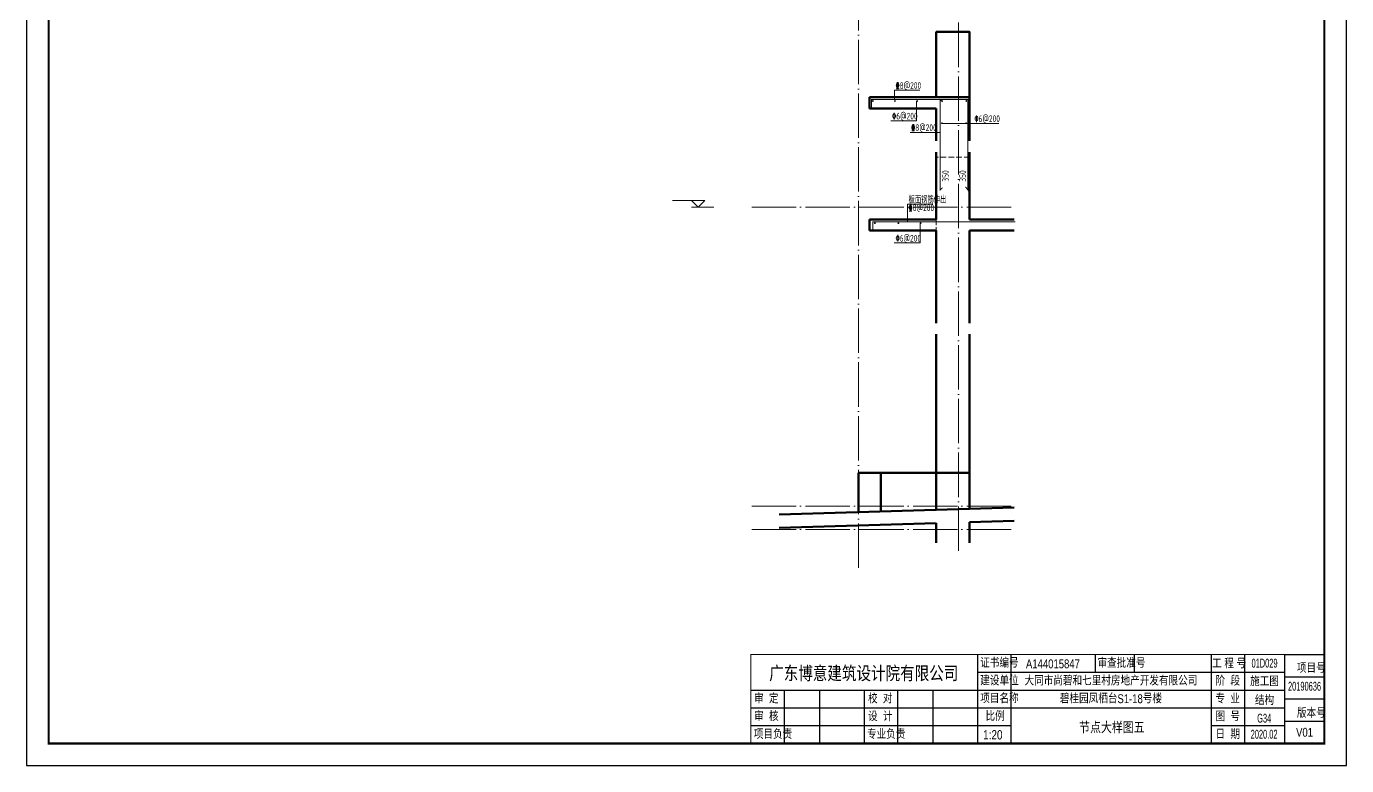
# Model space of a CAD drawing. Extents: x 5874492 to 7194610, y -939842 to -279257.
# Drawn here: x 6055361 to 6067241, y -823398 to -816743 of the extents above; entities that cross this region are included whole.
import ezdxf
from ezdxf.enums import TextEntityAlignment as Align

# ---------------------------------------------------------------- set-up
doc = ezdxf.new("R2010")
doc.units = 0
doc.header["$LTSCALE"] = 1000
doc.linetypes.add('DASH', pattern=[0.35, 0.25, -0.1])
doc.linetypes.add('DOTE', pattern=[2.42, 2, -0.2, 0.02, -0.2])
for name, color, linetype, lineweight in [('A-大样-砌体墙线', 120, 'Continuous', 50), ('A-大样-结构墙线', 140, 'Continuous', 50), ('A-标注-标高标注', 3, 'Continuous', 15), ('A-轴线-塔楼', 1, 'DOTE', 9), ('A-轴线-隔墙', 41, 'DOTE', 9), ('S-墙柱-REIN', 1, 'Continuous', 20), ('S-大样-虚线', 4, 'DASH', 20), ('S-通用-TEXT', 7, 'Continuous', 20)]:
    doc.layers.add(name, color=color, linetype=linetype, lineweight=lineweight)
doc.layers.add('Y-云图图框', color=7, linetype='Continuous')
doc.styles.add('_YT_Name', font='', dxfattribs={"width": 0.8})
doc.styles.add('_YT_Sign_Text', font='ros.shx', dxfattribs={"width": 0.8, "bigfont": 'hztxt.shx'})
doc.styles.get("Standard").update_dxf_attribs({"font": 'gbenor.shx', "bigfont": 'gbcbig.shx'})
doc.styles.add('TSSD_Rein', font='tssdeng.shx', dxfattribs={"width": 0.7, "bigfont": 'hztxt.shx'})
doc.styles.get('_YT_Name').set_extended_font_data('SimHei')

# ---------------------------------------------------------------- blocks, each defined once
blk = doc.blocks.new('ECMCTK_A1_竖_单行图名--0')
for p, q in [((427.98, 50), (427.98, 26)), ((428, 50), (428, 10)), ((442.98, 50), (442.98, 10)), ((480.8, 50), (480.8, 42)), ((498.48, 50), (498.48, 42)), ((533, 50), (533, 10)), ((548, 50), (548, 10)), ((566, 50.01), (584, 50)), ((566, 50.01), (566, 10)), ((428, 42), (566, 42)), ((566, 40.01), (584, 40.01)), ((326, 34), (566, 34)), ((341, 34), (341, 10)), ((357, 10), (357, 34)), ((377, 34), (377, 10)), ((392, 34), (392, 10)), ((408, 10), (408, 34)), ((566, 30.01), (584, 30)), ((326, 26), (566, 26)), ((326, 18), (442.96, 18)), ((533, 18), (566, 18)), ((566, 20), (584, 20))]:
    blk.add_line(p, q)
at = {"color": 4}
blk.add_lwpolyline([(0, 0), (594, 0), (594, 841), (0, 841)], close=True, dxfattribs=at)
for points, const_width in [([(10, 10), (584, 10), (584, 816), (10, 816)], 1), ([(326, 10), (584, 10), (584, 50), (326, 50)], 0.45)]:
    blk.add_lwpolyline(points, close=True, dxfattribs=dict(const_width=const_width))
at = {"const_width": 0.45}
for points in [[(326, 10), (326, 50.01), (566, 50.01)], [(566, 50.01), (566, 10)]]:
    blk.add_lwpolyline(points, dxfattribs=at)
at = {"style": '_YT_Sign_Text', "width": 0.8}
for s, p in [('证书编号', (429.15, 44.14)), ('审查批准号', (481.91, 44.06)), ('工 程 号', (533.47, 43.85)), ('项目号', (571.65, 41.8)), ('建设单位', (429.15, 36.14)), ('阶  段', (535.01, 36.05)), ('审  定', (327.41, 28.05)), ('校  对', (378.66, 28.05)), ('项目名称', (429.15, 28.14)), ('专  业', (535.01, 28.05)), ('审  核', (327.41, 20.05)), ('设  计', (378.66, 20.05)), ('比例', (431.54, 20.16)), ('图  号', (535.01, 20.05)), ('版本号', (571.65, 21.55)), ('项目负责', (327.27, 12.05)), ('专业负责', (378.21, 12.05)), ('日  期', (535.01, 12.05))]:
    blk.add_text(s, height=4, dxfattribs=at).set_placement(p)
at = {"color": 80, "flags": 3}
for tag, height, p in [('YTHQINS', 3, (593.31, 817.5)), ('ECMCKEY', 3, (440.09, 590.57)), ('YTTQINS', 3.75, (595.35, 11.88)), ('YTFRAME', 3, (375.97, 4.92)), ('YTBARCODE_T1', 3, (493.74, 4.57))]:
    blk.add_attdef(tag, text='', height=height, dxfattribs=at).set_placement(p, align=Align.MIDDLE_CENTER)
for tag, height, style, width, p in [('证书编号', 4, '_YT_Sign_Text', 0.8, (461.87, 43.81)), ('审查批准号', 4, '_YT_Sign_Text', 0.8, (514.06, 43.81)), ('工程号', 4, '_YT_Sign_Text', 0.5, (557.08, 44.12)), ('设计单位', 6, '_YT_Name', 0.8, (376.75, 38.6)), ('建设单位', 4, '_YT_Sign_Text', 0.8, (487.96, 36.11)), ('阶段', 4, '_YT_Sign_Text', 0.8, (557.08, 35.81)), ('项目号', 4, '_YT_Sign_Text', 0.5, (575.08, 33.72)), ('项目名称', 4, '_YT_Sign_Text', 0.8, (487.96, 28.11)), ('专业', 4, '_YT_Sign_Text', 0.8, (557.08, 27.31)), ('图纸编号', 4, '_YT_Sign_Text', 0.5, (556.93, 19.36)), ('图纸名称', 4.5, '_YT_Name', 0.8, (488.39, 15.06)), ('出图比例', 4.2, '_YT_Sign_Text', 0.8, (434.82, 11.78)), ('日期', 4, '_YT_Sign_Text', 0.5, (556.88, 12.13)), ('版本号', 4, '_YT_Sign_Text', 0.8, (575.08, 13))]:
    blk.add_attdef(tag, text='', height=height, dxfattribs=dict(style=style, width=width)).set_placement(p, align=Align.CENTER)
at = {"style": '_YT_Sign_Text', "width": 0.8, "flags": 3}
for tag, p, height in [('[审定人]', (343.95, 27.81), 4.1), ('{审定人}', (358.87, 26.45), 6.24), ('[校对人]', (395.23, 27.82), 4.1), ('{校对人}', (411.35, 26.53), 6.24), ('[审核人]', (344.01, 19.76), 4.1), ('{审核人}', (359.98, 18.44), 6.24), ('[设计人]', (395.47, 20.21), 4.1), ('{设计人}', (411.48, 18.54), 6.24), ('[项目负责人]', (343.78, 12.01), 4.1), ('{项目负责人}', (361.28, 10.72), 6.24), ('[专业负责人]', (395.74, 11.77), 4.1), ('{专业负责人}', (411.58, 10.36), 6.24)]:
    blk.add_attdef(tag, p, '', height=height, dxfattribs=at)
at = {"color": 80, "flags": 3}
for tag, p in [('YTBZSIT', (10, 10)), ('EXT_TK_LEFT', (10, 10)), ('YTQRCODE', (304.56, 12.07))]:
    blk.add_attdef(tag, p, '', height=3, dxfattribs=at)

msp = doc.modelspace()

# ---------------------------------------------------------------- linework, layer by layer
at = {"layer": 'A-大样-砌体墙线', "ltscale": 0.5}
for p, q in [((6063849.1, -820761.5), (6063849.1, -819515.2)), ((6063549.2, -820761.5), (6063549.2, -819881.5))]:
    msp.add_line(p, q, dxfattribs=at)
msp.add_lwpolyline([(6063849.1, -817381.5), (6063549.1, -817381.5), (6063549.1, -816793), (6063849.1, -816793)], close=True, dxfattribs=at)
at = {"layer": 'A-大样-结构墙线', "ltscale": 0.5}
for p, q in [((6063549.2, -817381.5), (6063549.1, -816793)), ((6063849.1, -817381.5), (6062949.2, -817381.5)), ((6062949.2, -817481.5), (6062949.2, -817381.5)), ((6063849.1, -817774.5), (6063849.1, -817381.5)), ((6062949.2, -817481.5), (6063549.1, -817481.5)), ((6063549.1, -817774.5), (6063549.1, -817481.5)), ((6063549.2, -818481.5), (6063549.1, -817874.5)), ((6063849.1, -818481.5), (6063849.1, -817874.5)), ((6062949.2, -818581.5), (6062949.2, -818481.5)), ((6063549.2, -818481.5), (6062949.2, -818481.5)), ((6064249.2, -818481.5), (6063849.1, -818481.5)), ((6062949.2, -818581.5), (6063549.2, -818581.5)), ((6063549.2, -819415.2), (6063549.2, -818581.5)), ((6063849.1, -818581.5), (6064249.2, -818581.5)), ((6063849.1, -819415.2), (6063849.1, -818581.5)), ((6063549.2, -819881.5), (6063549.1, -819515.2)), ((6063549.2, -820761.5), (6062849.2, -820761.5)), ((6062849.2, -821117), (6062849.2, -820761.5)), ((6063049.2, -821111), (6063049.2, -820761.5)), ((6064249.2, -821075), (6062136.5, -821138.4)), ((6063549.2, -821216.1), (6062136.5, -821258.4)), ((6063549.2, -821393.5), (6063549.2, -821216.1)), ((6064249.2, -821195.1), (6063849.1, -821207.1)), ((6063849.2, -821393.5), (6063849.1, -821207.1))]:
    msp.add_line(p, q, dxfattribs=at)
msp.add_lwpolyline([(6063849.1, -821087), (6063549.2, -821096), (6063549.2, -820761.5), (6063849.1, -820761.5)], close=True, dxfattribs=at)
at = {"layer": 'A-标注-标高标注'}
for p, q in [((6061467.6, -818311.5), (6061175.4, -818311.5)), ((6061407.6, -818371.5), (6061347.6, -818311.5)), ((6061547.6, -818371.5), (6061347.6, -818371.5)), ((6061407.6, -818371.5), (6061467.6, -818311.5))]:
    msp.add_line(p, q, dxfattribs=at)
at = {"layer": 'A-轴线-塔楼', "ltscale": 0.2}
for p, q in [((6063749.2, -821464.6), (6063749.2, -814845.6)), ((6061888.3, -818371.5), (6064249.1, -818371.5)), ((6061888.3, -821061.5), (6064249.1, -821061.5)), ((6061888.3, -821271.5), (6064249.1, -821271.5))]:
    msp.add_line(p, q, dxfattribs=at)
at = {"layer": 'A-轴线-隔墙', "ltscale": 0.2}
msp.add_line((6062849.2, -821618.8), (6062849.2, -814881.2), dxfattribs=at)
at = {"layer": 'S-墙柱-REIN', "const_width": 9, "elevation": 0}
for points in [[(6062966, -817476.5), (6062966, -817402.6), (6063832.9, -817402.5), (6063832.9, -818215.7), (6063811.7, -818186.9)], [(6064260.4, -818502.5), (6062977.5, -818502.6), (6062977.5, -818573.8)]]:
    msp.add_lwpolyline(points, dxfattribs=at)
at = {"layer": 'S-墙柱-REIN', "const_width": 8, "elevation": 0}
for points in [[(6062982.5, -817414.7, 1), (6062974.5, -817414.7, 1)], [(6063181, -817414.7, 1), (6063173, -817414.7, 1)], [(6063381, -817414.7, 1), (6063373, -817414.7, 1)], [(6063604.5, -817414.7, 1), (6063596.5, -817414.7, 1)], [(6063823, -817414.7, 1), (6063815, -817414.7, 1)], [(6063604.5, -817614.7, 1), (6063596.5, -817614.7, 1)], [(6063823, -817614.7, 1), (6063815, -817614.7, 1)], [(6063001, -818514.7, 1), (6062993, -818514.7, 1)], [(6063212, -818514.7, 1), (6063204, -818514.7, 1)], [(6063412, -818514.7, 1), (6063404, -818514.7, 1)]]:
    msp.add_lwpolyline(points, format="xyb", close=True, dxfattribs=at)
at = {"layer": 'S-墙柱-REIN', "const_width": 9}
msp.add_lwpolyline([(6063605.6, -818194.6), (6063584.4, -818215.9), (6063584.4, -817402.5), (6063605.6, -817423.7)], dxfattribs=at)
at = {"layer": 'S-大样-虚线', "ltscale": 0.2}
for p, q in [((6063849.1, -817921.5), (6063549.1, -817921.5)), ((6063549.2, -818481.5), (6063549.2, -818581.5))]:
    msp.add_line(p, q, dxfattribs=at)
at = {"layer": 'S-通用-TEXT', "elevation": 0}
for points in [[(6063400.6, -817317.8), (6063173.5, -817317.8), (6063173.5, -817402.5)], [(6063138.8, -817593), (6063371.7, -817593), (6063371.6, -817414.7)], [(6063584.4, -817696.8), (6063313.5, -817696.8)], [(6063517.1, -818343.8), (6063290, -818343.8), (6063290, -818502.5)], [(6063169.8, -818693), (6063402.7, -818693), (6063402.6, -818514.7)]]:
    msp.add_lwpolyline(points, dxfattribs=at)
at = {"layer": 'S-通用-TEXT'}
msp.add_lwpolyline([(6063606, -817615.9), (6064110.4, -817615.9)], dxfattribs=at)

# ---------------------------------------------------------------- block references
at = {"layer": 'Y-云图图框', "xscale": 20, "yscale": 20, "zscale": 20}
msp.add_blockref('ECMCTK_A1_竖_单行图名--0', (6055361.3, -823398.1), dxfattribs=at).add_auto_attribs({'图纸编号': 'G34', '图纸名称': '节点大样图五', '版本号': 'V01', '项目名称': '碧桂园凤栖台S1-18号楼', '出图比例': '1:20', '工程号': '01D029', '阶段': '施工图', '专业': '结构', '日期': '2020.02', '项目号': '20190636', '建设单位': '大同市尚碧和七里村房地产开发有限公司', '设计单位': '广东博意建筑设计院有限公司', '证书编号': 'A144015847'})

# ---------------------------------------------------------------- texts
at = {"layer": 'S-通用-TEXT', "style": 'TSSD_Rein', "width": 0.7}
for s, p in [('\x848@200', (6063183.2, -817305.7, 0)), ('\x826@200', (6063152.7, -817580.9, 0)), ('\x826@200', (6063893.4, -817603.9)), ('\x848@200', (6063323.2, -817684.7, 0)), ('板面钢筋伸出', (6063299.7, -818335.2, 0)), ('\x848@200', (6063299.7, -818405.7, 0)), ('\x826@200', (6063183.7, -818680.9, 0))]:
    msp.add_text(s, height=60, dxfattribs=at).set_placement(p)
for p in [(6063661.8, -818141.4, 0), (6063816.3, -818141.4, 0)]:
    msp.add_text('350', height=60, rotation=90, dxfattribs=at).set_placement(p)

doc.saveas('drawing.dxf')
